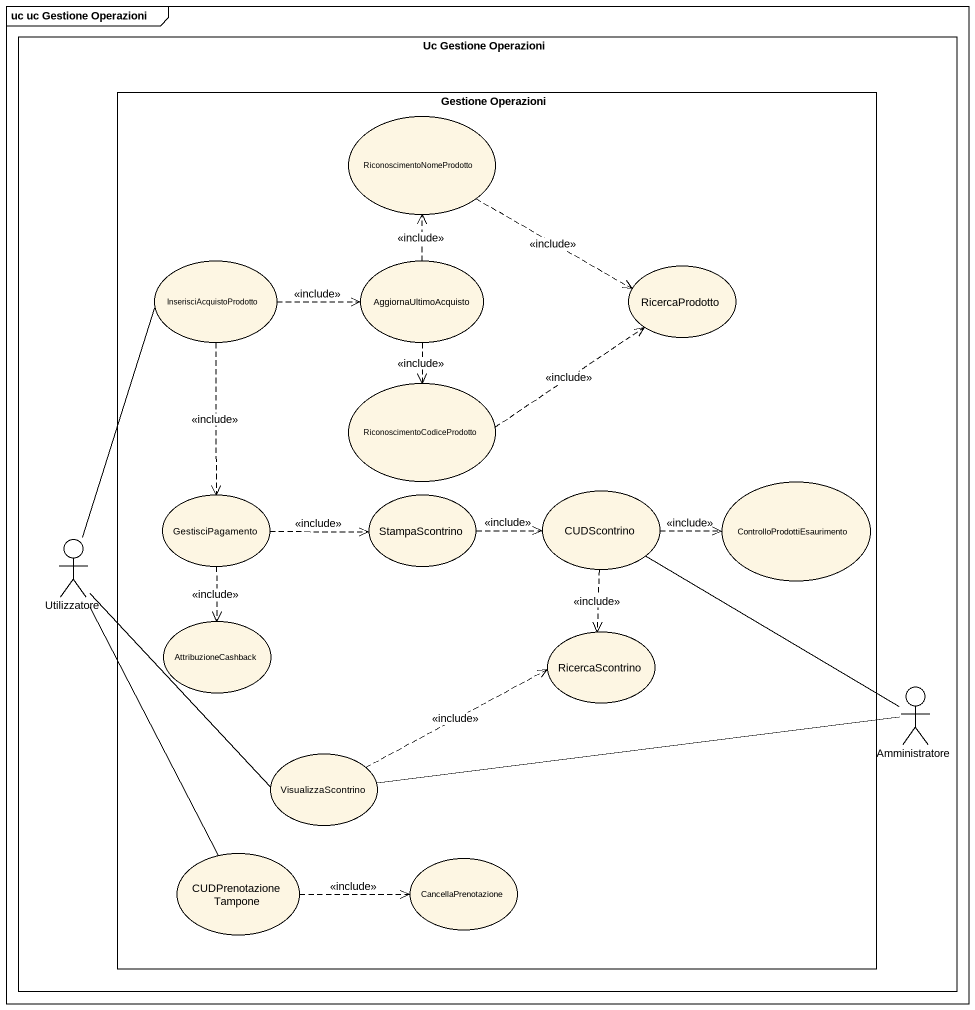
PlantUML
@startuml
mainframe uc uc Gestione Operazioni
rectangle "Uc Gestione Operazioni" as Uc_Gestione_Operazioni {
  rectangle "Gestione Operazioni" as Gestione_Operazioni {
    usecase RiconoscimentoNomeProdotto
    usecase InserisciAcquistoProdotto
    usecase AggiornaUltimoAcquisto
    usecase RicercaProdotto
    usecase RiconoscimentoCodiceProdotto
    usecase GestisciPagamento
    usecase StampaScontrino
    usecase CUDScontrino
    usecase ControlloProdottiEsaurimento
    usecase AttribuzioneCashback
    usecase RicercaScontrino
    usecase VisualizzaScontrino
    usecase CUDPrenotazioneTampone
    usecase CancellaPrenotazione
  }
  actor Utilizzatore
  actor Amministratore
}
RiconoscimentoNomeProdotto .right.> RicercaProdotto : <<include>>
InserisciAcquistoProdotto .right.> AggiornaUltimoAcquisto : <<include>>
InserisciAcquistoProdotto ..> GestisciPagamento : <<include>>
AggiornaUltimoAcquisto .up.> RiconoscimentoNomeProdotto : <<include>>
AggiornaUltimoAcquisto ..> RiconoscimentoCodiceProdotto : <<include>>
RiconoscimentoCodiceProdotto .right.> RicercaProdotto : <<include>>
GestisciPagamento .right.> StampaScontrino : <<include>>
GestisciPagamento ..> AttribuzioneCashback : <<include>>
StampaScontrino .right.> CUDScontrino : <<include>>
CUDScontrino .right.> ControlloProdottiEsaurimento : <<include>>
CUDScontrino ..> RicercaScontrino : <<include>>
Utilizzatore -up- InserisciAcquistoProdotto
Utilizzatore -- VisualizzaScontrino
Utilizzatore -- CUDPrenotazioneTampone
Amministratore -up- CUDScontrino
Amministratore -left- VisualizzaScontrino
VisualizzaScontrino .right.> RicercaScontrino : <<include>>
CUDPrenotazioneTampone .right.> CancellaPrenotazione : <<include>>
@enduml
